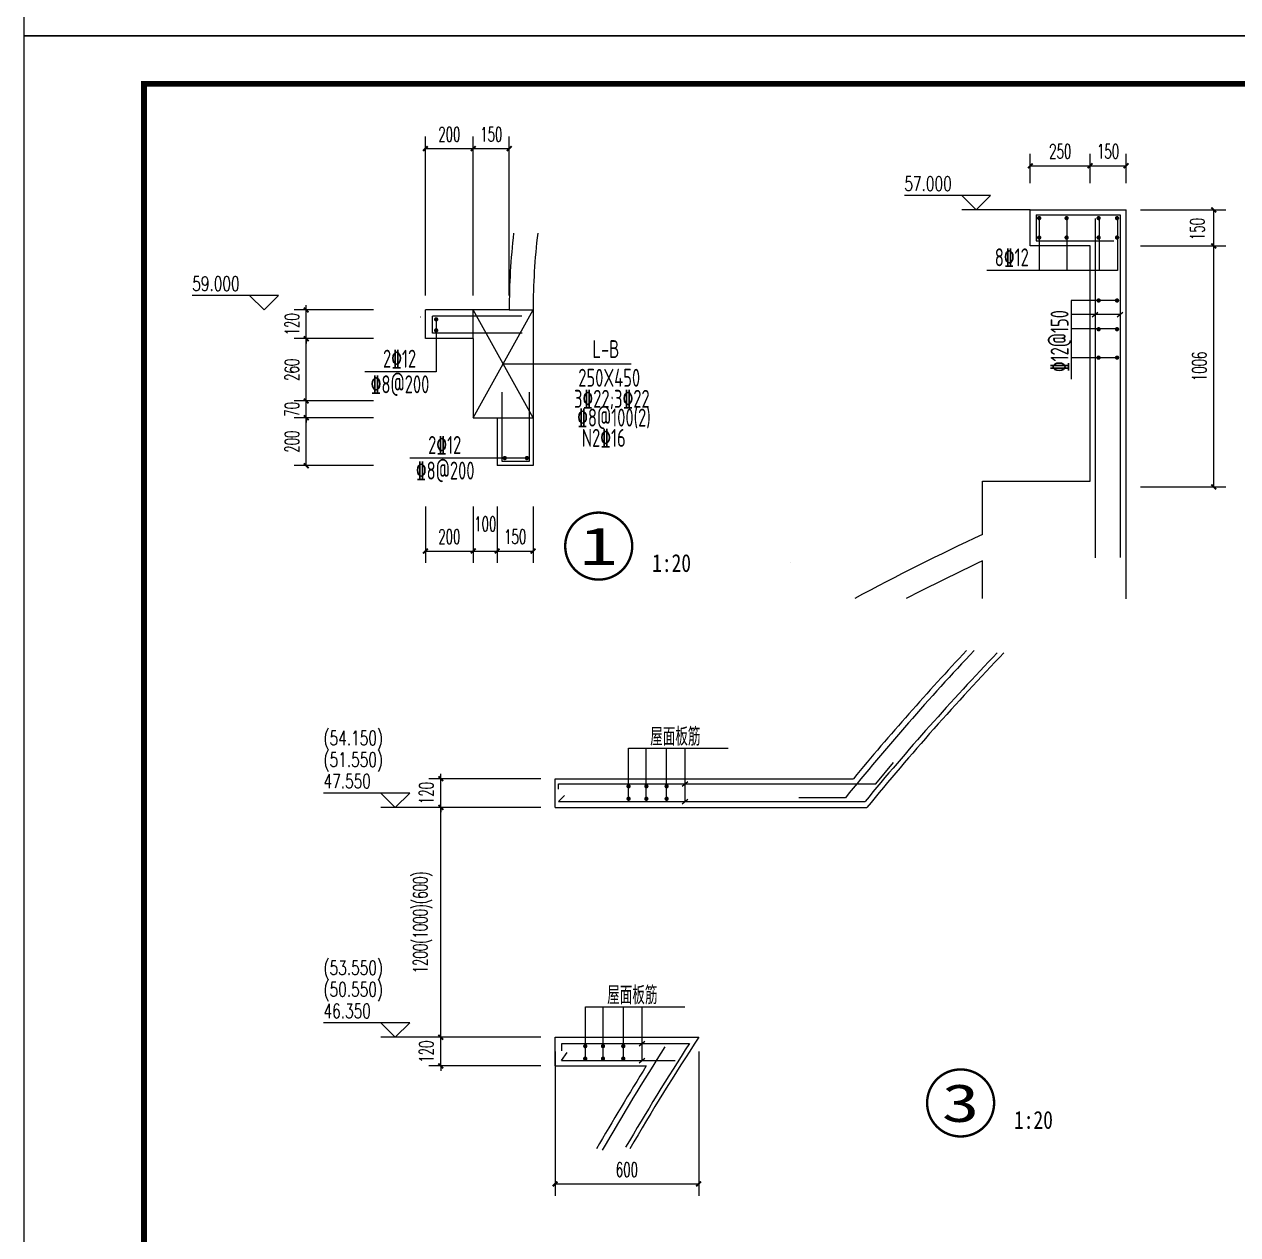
# Model space of a CAD drawing. Extents: x 0 to 125661, y -104936 to 8656.
# Drawn here: x 23731 to 28800, y -16888 to -11832 of the extents above; entities that cross this region are included whole.
import ezdxf
from ezdxf.enums import TextEntityAlignment as Align

# ---------------------------------------------------------------- set-up
doc = ezdxf.new("R2010")
doc.units = 0
doc.header["$LTSCALE"] = 800
doc.header["$MEASUREMENT"] = 0
doc.layers.get('0').update_dxf_attribs({"linetype": 'CONTINUOUS'})
doc.layers.get('Defpoints').update_dxf_attribs({"color": 1, "linetype": 'CONTINUOUS'})
for name, color, linetype in [('3-ban', 84, 'CONTINUOUS'), ('AXIS_TEXT', 7, 'CONTINUOUS'), ('DIM_ELEV', 3, 'CONTINUOUS'), ('DIM_IDEN', 3, 'CONTINUOUS'), ('PUB_DIM', 3, 'CONTINUOUS'), ('PUB_HATCH', 8, 'CONTINUOUS'), ('PUB_TEXT', 7, 'CONTINUOUS'), ('QIANG', 167, 'CONTINUOUS'), ('R', 1, 'CONTINUOUS'), ('WALL', 50, 'CONTINUOUS'), ('图框', 107, 'CONTINUOUS')]:
    doc.layers.add(name, color=color, linetype=linetype)
doc.styles.add('_TCH_DIM', font='SIMPLEX', dxfattribs={"bigfont": 'GBCBIG'})
doc.styles.add('DIM_FONT', font='SIMPLEX.shx', dxfattribs={"width": 0.6})
doc.styles.add('ht', font='SIMHEI.TTF')
doc.styles.add('TSSD_Rein', font='tssdeng.shx', dxfattribs={"width": 0.7, "bigfont": 'hztxt.shx'})
doc.styles.add('房间名称', font='SIMHEI.TTF', dxfattribs={"width": 0.8})
doc.dimstyles.new('DIMN20', dxfattribs={"dimscale": 0.2, "dimtxt": 300, "dimasz": 100, "dimexe": 250, "dimexo": 300, "dimgap": 150, "dimtad": 1, "dimdec": 0, "dimzin": 0, "dimdsep": 46, "dimtxsty": 'DIM_FONT', "dimblk": 'ARCHTICK', "dimcen": 0.09, "dimclrt": 7, "dimazin": 2, "dimtfac": 1, "dimtdec": 0, "dimtix": 1, "dimtmove": 2, "dimatfit": 3, "dimfxl": 0, "dimtolj": 1, "dimtzin": 0, "dimarcsym": 0})

# ---------------------------------------------------------------- blocks, each defined once
blk = doc.blocks.new('TJAD_TK_A1')
at = {"layer": '图框'}
for p, q in [((1341.38, 950.45), (500.38, 950.45)), ((500.38, 356.45), (500.38, 950.45)), ((500.38, 356.45), (1341.38, 356.45))]:
    blk.add_line(p, q, dxfattribs=at)
at = {"layer": '图框', "const_width": 1.2}
blk.add_lwpolyline([(1331.38, 940.45), (525.38, 940.45), (525.38, 366.45), (1331.38, 366.45)], close=True, dxfattribs=at)
blk = doc.blocks.new('_ArchTick')
at = {"color": 0, "linetype": 'ByBlock', "const_width": 0.4}
blk.add_lwpolyline([(-0.5, -0.5), (0.5, 0.5)], dxfattribs=at)
blk = doc.blocks.new('*D259')
at = {"layer": 'Defpoints', "color": 0}
for p in [(25606.4, -12350.8), (25406.4, -13024.8), (25606.4, -13024.8)]:
    blk.add_point(p, dxfattribs=at)
at = {"layer": 'PUB_DIM', "color": 0, "lineweight": -2}
for p, q in [((25406.4, -12964.8), (25406.4, -12300.8)), ((25606.4, -12964.8), (25606.4, -12300.8)), ((25406.4, -12350.8), (25606.4, -12350.8))]:
    blk.add_line(p, q, dxfattribs=at)
at = {"layer": 'PUB_DIM', "color": 0, "lineweight": -2, "xscale": 20, "yscale": 20, "zscale": 20, "rotation": 180}
blk.add_blockref('_ArchTick', (25406.4, -12350.8), dxfattribs=at)
at = {"layer": 'PUB_DIM', "color": 0, "lineweight": -2, "xscale": 20, "yscale": 20, "zscale": 20}
blk.add_blockref('_ArchTick', (25606.4, -12350.8), dxfattribs=at)
at = {"layer": 'PUB_DIM', "color": 7, "insert": (25506.4, -12290.8), "char_height": 60, "attachment_point": 5, "style": 'DIM_FONT'}
blk.add_mtext('\\A1;200', dxfattribs=at)
blk = doc.blocks.new('*D260')
at = {"layer": 'Defpoints', "color": 0}
for p in [(25756.4, -12350.8), (25606.4, -13024.8), (25756.4, -13024.8)]:
    blk.add_point(p, dxfattribs=at)
at = {"layer": 'PUB_DIM', "color": 0, "lineweight": -2}
for p, q in [((25606.4, -12964.8), (25606.4, -12300.8)), ((25756.4, -12964.8), (25756.4, -12300.8)), ((25606.4, -12350.8), (25756.4, -12350.8))]:
    blk.add_line(p, q, dxfattribs=at)
at = {"layer": 'PUB_DIM', "color": 0, "lineweight": -2, "xscale": 20, "yscale": 20, "zscale": 20, "rotation": 180}
blk.add_blockref('_ArchTick', (25606.4, -12350.8), dxfattribs=at)
at = {"layer": 'PUB_DIM', "color": 0, "lineweight": -2, "xscale": 20, "yscale": 20, "zscale": 20}
blk.add_blockref('_ArchTick', (25756.4, -12350.8), dxfattribs=at)
at = {"layer": 'PUB_DIM', "color": 7, "insert": (25681.4, -12290.8), "char_height": 60, "attachment_point": 5, "style": 'DIM_FONT'}
blk.add_mtext('\\A1;150', dxfattribs=at)
blk = doc.blocks.new('*D261')
at = {"layer": 'Defpoints', "color": 0}
for p in [(25948.1, -16062.9), (26548, -16062.9), (26548, -16675.7)]:
    blk.add_point(p, dxfattribs=at)
at = {"layer": 'PUB_DIM', "color": 0, "lineweight": -2}
for p, q in [((25948.1, -16122.9), (25948.1, -16725.7)), ((26548, -16122.9), (26548, -16725.7)), ((25948.1, -16675.7), (26548, -16675.7))]:
    blk.add_line(p, q, dxfattribs=at)
at = {"layer": 'PUB_DIM', "color": 0, "lineweight": -2, "xscale": 20, "yscale": 20, "zscale": 20, "rotation": 180}
blk.add_blockref('_ArchTick', (25948.1, -16675.7), dxfattribs=at)
at = {"layer": 'PUB_DIM', "color": 0, "lineweight": -2, "xscale": 20, "yscale": 20, "zscale": 20}
blk.add_blockref('_ArchTick', (26548, -16675.7), dxfattribs=at)
at = {"layer": 'PUB_DIM', "color": 7, "insert": (26248.1, -16615.7), "char_height": 60, "attachment_point": 5, "style": 'DIM_FONT'}
blk.add_mtext('\\A1;600', dxfattribs=at)
blk = doc.blocks.new('*D287')
at = {"layer": 'Defpoints', "color": 0}
for p in [(28333.2, -12422.7), (28183.2, -12555.1), (28333.2, -12555.1)]:
    blk.add_point(p, dxfattribs=at)
at = {"layer": 'PUB_DIM', "color": 0, "lineweight": -2}
for p, q in [((28183.2, -12495.1), (28183.2, -12372.7)), ((28333.2, -12495.1), (28333.2, -12372.7)), ((28183.2, -12422.7), (28333.2, -12422.7))]:
    blk.add_line(p, q, dxfattribs=at)
at = {"layer": 'PUB_DIM', "color": 0, "lineweight": -2, "xscale": 20, "yscale": 20, "zscale": 20, "rotation": 180}
blk.add_blockref('_ArchTick', (28183.2, -12422.7), dxfattribs=at)
at = {"layer": 'PUB_DIM', "color": 0, "lineweight": -2, "xscale": 20, "yscale": 20, "zscale": 20}
blk.add_blockref('_ArchTick', (28333.2, -12422.7), dxfattribs=at)
at = {"layer": 'PUB_DIM', "color": 7, "insert": (28258.2, -12362.7), "char_height": 60, "attachment_point": 5, "style": 'DIM_FONT'}
blk.add_mtext('\\A1;150', dxfattribs=at)
blk = doc.blocks.new('*D288')
at = {"layer": 'Defpoints', "color": 0}
for p in [(28183.2, -12422.7), (27933.2, -12555.1), (28183.2, -12555.1)]:
    blk.add_point(p, dxfattribs=at)
at = {"layer": 'PUB_DIM', "color": 0, "lineweight": -2}
for p, q in [((27933.2, -12495.1), (27933.2, -12372.7)), ((28183.2, -12495.1), (28183.2, -12372.7)), ((27933.2, -12422.7), (28183.2, -12422.7))]:
    blk.add_line(p, q, dxfattribs=at)
at = {"layer": 'PUB_DIM', "color": 0, "lineweight": -2, "xscale": 20, "yscale": 20, "zscale": 20, "rotation": 180}
blk.add_blockref('_ArchTick', (27933.2, -12422.7), dxfattribs=at)
at = {"layer": 'PUB_DIM', "color": 0, "lineweight": -2, "xscale": 20, "yscale": 20, "zscale": 20}
blk.add_blockref('_ArchTick', (28183.2, -12422.7), dxfattribs=at)
at = {"layer": 'PUB_DIM', "color": 7, "insert": (28058.2, -12362.7), "char_height": 60, "attachment_point": 5, "style": 'DIM_FONT'}
blk.add_mtext('\\A1;250', dxfattribs=at)
blk = doc.blocks.new('*D289')
at = {"layer": 'Defpoints', "color": 0}
for p in [(25406.4, -13786.1), (25606.4, -13786.1), (25606.4, -14031.8)]:
    blk.add_point(p, dxfattribs=at)
at = {"layer": 'PUB_DIM', "color": 0, "lineweight": -2}
for p, q in [((25406.4, -13846.1), (25406.4, -14081.8)), ((25606.4, -13846.1), (25606.4, -14081.8)), ((25406.4, -14031.8), (25606.4, -14031.8))]:
    blk.add_line(p, q, dxfattribs=at)
at = {"layer": 'PUB_DIM', "color": 0, "lineweight": -2, "xscale": 20, "yscale": 20, "zscale": 20, "rotation": 180}
blk.add_blockref('_ArchTick', (25406.4, -14031.8), dxfattribs=at)
at = {"layer": 'PUB_DIM', "color": 0, "lineweight": -2, "xscale": 20, "yscale": 20, "zscale": 20}
blk.add_blockref('_ArchTick', (25606.4, -14031.8), dxfattribs=at)
at = {"layer": 'PUB_DIM', "color": 7, "insert": (25506.4, -13971.8), "char_height": 60, "attachment_point": 5, "style": 'DIM_FONT'}
blk.add_mtext('\\A1;200', dxfattribs=at)
blk = doc.blocks.new('*D290')
at = {"layer": 'Defpoints', "color": 0}
for p in [(25606.4, -13786.1), (25706.4, -13786.1), (25706.4, -14031.8)]:
    blk.add_point(p, dxfattribs=at)
at = {"layer": 'PUB_DIM', "color": 0, "lineweight": -2}
for p, q in [((25606.4, -13846.1), (25606.4, -14081.8)), ((25706.4, -13846.1), (25706.4, -14081.8)), ((25606.4, -14031.8), (25706.4, -14031.8))]:
    blk.add_line(p, q, dxfattribs=at)
at = {"layer": 'PUB_DIM', "color": 0, "lineweight": -2, "xscale": 20, "yscale": 20, "zscale": 20, "rotation": 180}
blk.add_blockref('_ArchTick', (25606.4, -14031.8), dxfattribs=at)
at = {"layer": 'PUB_DIM', "color": 0, "lineweight": -2, "xscale": 20, "yscale": 20, "zscale": 20}
blk.add_blockref('_ArchTick', (25706.4, -14031.8), dxfattribs=at)
at = {"layer": 'PUB_DIM', "color": 7, "insert": (25656.4, -13918.3), "char_height": 60, "attachment_point": 5, "style": 'DIM_FONT'}
blk.add_mtext('\\A1;100', dxfattribs=at)
blk = doc.blocks.new('*D291')
at = {"layer": 'Defpoints', "color": 0}
for p in [(25706.4, -13786.1), (25856.4, -13786.1), (25856.4, -14031.8)]:
    blk.add_point(p, dxfattribs=at)
at = {"layer": 'PUB_DIM', "color": 0, "lineweight": -2}
for p, q in [((25706.4, -13846.1), (25706.4, -14081.8)), ((25856.4, -13846.1), (25856.4, -14081.8)), ((25706.4, -14031.8), (25856.4, -14031.8))]:
    blk.add_line(p, q, dxfattribs=at)
at = {"layer": 'PUB_DIM', "color": 0, "lineweight": -2, "xscale": 20, "yscale": 20, "zscale": 20, "rotation": 180}
blk.add_blockref('_ArchTick', (25706.4, -14031.8), dxfattribs=at)
at = {"layer": 'PUB_DIM', "color": 0, "lineweight": -2, "xscale": 20, "yscale": 20, "zscale": 20}
blk.add_blockref('_ArchTick', (25856.4, -14031.8), dxfattribs=at)
at = {"layer": 'PUB_DIM', "color": 7, "insert": (25781.4, -13971.8), "char_height": 60, "attachment_point": 5, "style": 'DIM_FONT'}
blk.add_mtext('\\A1;150', dxfattribs=at)
blk = doc.blocks.new('*D292')
at = {"layer": 'Defpoints', "color": 0}
for p in [(24908.6, -13475), (25249.4, -13475), (25249.4, -13675.3)]:
    blk.add_point(p, dxfattribs=at)
at = {"layer": 'PUB_DIM', "color": 0, "lineweight": -2}
for p, q in [((25189.4, -13475), (24858.6, -13475)), ((24908.6, -13675.3), (24908.6, -13475)), ((25189.4, -13675.3), (24858.6, -13675.3))]:
    blk.add_line(p, q, dxfattribs=at)
at = {"layer": 'PUB_DIM', "color": 0, "lineweight": -2, "xscale": 20, "yscale": 20, "zscale": 20}
for p, rotation in [((24908.6, -13475), 90), ((24908.6, -13675.3), 270)]:
    blk.add_blockref('_ArchTick', p, dxfattribs=dict(at, rotation=rotation))
at = {"layer": 'PUB_DIM', "color": 7, "insert": (24848.6, -13575.1), "char_height": 60, "attachment_point": 5, "rotation": 90, "style": 'DIM_FONT'}
blk.add_mtext('\\A1;200', dxfattribs=at)
blk = doc.blocks.new('*D293')
at = {"layer": 'Defpoints', "color": 0}
for p in [(24908.6, -13405), (25249.4, -13405), (25249.4, -13475)]:
    blk.add_point(p, dxfattribs=at)
at = {"layer": 'PUB_DIM', "color": 0, "lineweight": -2}
for p, q in [((25189.4, -13405), (24858.6, -13405)), ((24908.6, -13405), (24908.6, -13385)), ((24908.6, -13475), (24908.6, -13405)), ((25189.4, -13475), (24858.6, -13475)), ((24908.6, -13475), (24908.6, -13495))]:
    blk.add_line(p, q, dxfattribs=at)
at = {"layer": 'PUB_DIM', "color": 0, "lineweight": -2, "xscale": 20, "yscale": 20, "zscale": 20}
for p, rotation in [((24908.6, -13405), 270), ((24908.6, -13475), 90)]:
    blk.add_blockref('_ArchTick', p, dxfattribs=dict(at, rotation=rotation))
at = {"layer": 'PUB_DIM', "color": 7, "insert": (24848.6, -13440), "char_height": 60, "attachment_point": 5, "rotation": 90, "style": 'DIM_FONT'}
blk.add_mtext('\\A1;70', dxfattribs=at)
blk = doc.blocks.new('*D294')
at = {"layer": 'Defpoints', "color": 0}
for p in [(24908.6, -13144.8), (25249.4, -13144.8), (25249.4, -13405)]:
    blk.add_point(p, dxfattribs=at)
at = {"layer": 'PUB_DIM', "color": 0, "lineweight": -2}
for p, q in [((25189.4, -13144.8), (24858.6, -13144.8)), ((24908.6, -13405), (24908.6, -13144.8)), ((25189.4, -13405), (24858.6, -13405))]:
    blk.add_line(p, q, dxfattribs=at)
at = {"layer": 'PUB_DIM', "color": 0, "lineweight": -2, "xscale": 20, "yscale": 20, "zscale": 20}
for p, rotation in [((24908.6, -13144.8), 90), ((24908.6, -13405), 270)]:
    blk.add_blockref('_ArchTick', p, dxfattribs=dict(at, rotation=rotation))
at = {"layer": 'PUB_DIM', "color": 7, "insert": (24848.6, -13274.9), "char_height": 60, "attachment_point": 5, "rotation": 90, "style": 'DIM_FONT'}
blk.add_mtext('\\A1;260', dxfattribs=at)
blk = doc.blocks.new('*D295')
at = {"layer": 'Defpoints', "color": 0}
for p in [(24908.6, -13024.8), (25249.4, -13024.8), (25249.4, -13144.8)]:
    blk.add_point(p, dxfattribs=at)
at = {"layer": 'PUB_DIM', "color": 0, "lineweight": -2}
for p, q in [((25189.4, -13024.8), (24858.6, -13024.8)), ((24908.6, -13024.8), (24908.6, -13004.8)), ((24908.6, -13144.8), (24908.6, -13024.8)), ((25189.4, -13144.8), (24858.6, -13144.8)), ((24908.6, -13144.8), (24908.6, -13164.8))]:
    blk.add_line(p, q, dxfattribs=at)
at = {"layer": 'PUB_DIM', "color": 0, "lineweight": -2, "xscale": 20, "yscale": 20, "zscale": 20}
for p, rotation in [((24908.6, -13024.8), 270), ((24908.6, -13144.8), 90)]:
    blk.add_blockref('_ArchTick', p, dxfattribs=dict(at, rotation=rotation))
at = {"layer": 'PUB_DIM', "color": 7, "insert": (24848.6, -13084.8), "char_height": 60, "attachment_point": 5, "rotation": 90, "style": 'DIM_FONT'}
blk.add_mtext('\\A1;120', dxfattribs=at)
blk = doc.blocks.new('*D319')
at = {"layer": '3-ban', "color": 0, "lineweight": -2}
for p, q in [((25888.1, -14982.9), (25420.7, -14982.9)), ((25470.7, -14982.9), (25470.7, -14962.9)), ((25470.7, -15102.9), (25470.7, -14982.9)), ((25888.1, -15102.9), (25420.7, -15102.9)), ((25470.7, -15102.9), (25470.7, -15122.9))]:
    blk.add_line(p, q, dxfattribs=at)
at = {"layer": 'Defpoints', "color": 0}
for p in [(25470.7, -14982.9), (25948.1, -14982.9), (25948.1, -15102.9)]:
    blk.add_point(p, dxfattribs=at)
at = {"layer": '3-ban', "color": 0, "lineweight": -2, "xscale": 20, "yscale": 20, "zscale": 20}
for p, rotation in [((25470.7, -14982.9), 270), ((25470.7, -15102.9), 90)]:
    blk.add_blockref('_ArchTick', p, dxfattribs=dict(at, rotation=rotation))
at = {"layer": '3-ban', "color": 7, "insert": (25410.7, -15042.9), "char_height": 60, "attachment_point": 5, "rotation": 90, "style": 'DIM_FONT'}
blk.add_mtext('\\A1;120', dxfattribs=at)
blk = doc.blocks.new('*D320')
at = {"layer": '3-ban', "color": 0, "lineweight": -2}
for p, q in [((25888.1, -15102.9), (25420.7, -15102.9)), ((25470.7, -16062.9), (25470.7, -15102.9)), ((25888.1, -16062.9), (25420.7, -16062.9))]:
    blk.add_line(p, q, dxfattribs=at)
at = {"layer": 'Defpoints', "color": 0}
for p in [(25470.7, -15102.9), (25948.1, -15102.9), (25948.1, -16062.9)]:
    blk.add_point(p, dxfattribs=at)
at = {"layer": '3-ban', "color": 0, "lineweight": -2, "xscale": 20, "yscale": 20, "zscale": 20}
for p, rotation in [((25470.7, -15102.9), 90), ((25470.7, -16062.9), 270)]:
    blk.add_blockref('_ArchTick', p, dxfattribs=dict(at, rotation=rotation))
at = {"layer": '3-ban', "color": 7, "insert": (25395, -15582.9), "char_height": 60, "attachment_point": 5, "rotation": 90, "style": 'DIM_FONT'}
blk.add_mtext('\\A1;1200(1000)(600)', dxfattribs=at)
blk = doc.blocks.new('*D321')
at = {"layer": '3-ban', "color": 0, "lineweight": -2}
for p, q in [((25888.1, -16062.9), (25420.7, -16062.9)), ((25470.7, -16062.9), (25470.7, -16042.9)), ((25470.7, -16182.9), (25470.7, -16062.9)), ((25888.1, -16182.9), (25420.7, -16182.9)), ((25470.7, -16182.9), (25470.7, -16202.9))]:
    blk.add_line(p, q, dxfattribs=at)
at = {"layer": 'Defpoints', "color": 0}
for p in [(25470.7, -16062.9), (25948.1, -16062.9), (25948.1, -16182.9)]:
    blk.add_point(p, dxfattribs=at)
at = {"layer": '3-ban', "color": 0, "lineweight": -2, "xscale": 20, "yscale": 20, "zscale": 20}
for p, rotation in [((25470.7, -16062.9), 270), ((25470.7, -16182.9), 90)]:
    blk.add_blockref('_ArchTick', p, dxfattribs=dict(at, rotation=rotation))
at = {"layer": '3-ban', "color": 7, "insert": (25410.7, -16122.9), "char_height": 60, "attachment_point": 5, "rotation": 90, "style": 'DIM_FONT'}
blk.add_mtext('\\A1;120', dxfattribs=at)
blk = doc.blocks.new('*D322')
at = {"layer": 'Defpoints', "color": 0}
for p in [(28333.2, -12607.1), (28699.6, -12607.1), (28333.2, -12757.1)]:
    blk.add_point(p, dxfattribs=at)
at = {"layer": 'PUB_DIM', "color": 0, "lineweight": -2}
for p, q in [((28393.2, -12607.1), (28749.6, -12607.1)), ((28699.6, -12757.1), (28699.6, -12607.1)), ((28393.2, -12757.1), (28749.6, -12757.1))]:
    blk.add_line(p, q, dxfattribs=at)
at = {"layer": 'PUB_DIM', "color": 0, "lineweight": -2, "xscale": 20, "yscale": 20, "zscale": 20}
for p, rotation in [((28699.6, -12607.1), 90), ((28699.6, -12757.1), 270)]:
    blk.add_blockref('_ArchTick', p, dxfattribs=dict(at, rotation=rotation))
at = {"layer": 'PUB_DIM', "color": 7, "insert": (28630.6, -12687.1), "char_height": 60, "attachment_point": 5, "rotation": 90, "style": 'DIM_FONT'}
blk.add_mtext('\\A1;150', dxfattribs=at)
blk = doc.blocks.new('*D323')
at = {"layer": 'Defpoints', "color": 0}
for p in [(28333.2, -12757.1), (28699.6, -12757.1), (28333.2, -13763.6)]:
    blk.add_point(p, dxfattribs=at)
at = {"layer": 'PUB_DIM', "color": 0, "lineweight": -2}
for p, q in [((28393.2, -12757.1), (28749.6, -12757.1)), ((28699.6, -13763.6), (28699.6, -12757.1)), ((28393.2, -13763.6), (28749.6, -13763.6))]:
    blk.add_line(p, q, dxfattribs=at)
at = {"layer": 'PUB_DIM', "color": 0, "lineweight": -2, "xscale": 20, "yscale": 20, "zscale": 20}
for p, rotation in [((28699.6, -12757.1), 90), ((28699.6, -13763.6), 270)]:
    blk.add_blockref('_ArchTick', p, dxfattribs=dict(at, rotation=rotation))
at = {"layer": 'PUB_DIM', "color": 7, "insert": (28639.6, -13260.4), "char_height": 60, "attachment_point": 5, "rotation": 90, "style": 'DIM_FONT'}
blk.add_mtext('\\A1;1006', dxfattribs=at)

msp = doc.modelspace()

# ---------------------------------------------------------------- linework, layer by layer
at = {"layer": '3-ban'}
for p, q in [((27970.3, -12641.3), (27970.3, -12859.6)), ((28085.4, -12641.3), (28085.4, -12859.6)), ((28221.3, -12641.3), (28221.3, -12859.6)), ((28296.8, -12641.3), (28296.8, -12859.6)), ((28296.8, -12859.6), (27751.9, -12859.6)), ((25856.4, -13475), (25606.4, -13024.8)), ((25606.4, -13144.8), (25606.4, -13024.8)), ((25606.4, -13475), (25856.4, -13025)), ((25756.4, -13024.8), (25856.4, -13025)), ((28295.6, -12985.4), (28104.3, -12985.4)), ((28104.3, -12985.4), (28104.3, -13313.6)), ((25451.4, -13059.8), (25451.4, -13283.2)), ((28308.2, -13044), (28104.3, -13044)), ((28295.6, -13103.2), (28104.3, -13103.2)), ((28295.6, -13224.2), (28104.3, -13224.2)), ((25731.4, -13250), (26265.5, -13250)), ((25451.4, -13283.2), (25152.8, -13283.2)), ((25706.4, -13475), (25856.4, -13475)), ((25834.7, -13643.6), (25341.4, -13643.6)), ((26254.2, -14855.7), (26670.5, -14855.7)), ((26254.2, -15066.7), (26254.2, -14855.7)), ((26329.1, -15066.7), (26329.1, -14855.7)), ((26414.1, -15066.7), (26414.1, -14855.7)), ((26491.1, -15078.4), (26491.1, -14855.7)), ((26074.5, -15935.7), (26490.8, -15935.7)), ((26074.5, -16146.7), (26074.5, -15935.7)), ((26149.4, -16146.7), (26149.4, -15935.7)), ((26234.5, -16146.7), (26234.5, -15935.7)), ((26311.4, -16159.7), (26311.4, -15935.7))]:
    msp.add_line(p, q, dxfattribs=at)
at = {"layer": 'DIM_ELEV'}
for p, q in [((27767.1, -12547.1), (27407.1, -12547.1)), ((27707.1, -12607.1), (27647.1, -12547.1)), ((27707.1, -12607.1), (27767.1, -12547.1)), ((27933.2, -12607.1), (27647.1, -12607.1)), ((24792.3, -12964.8), (24432.3, -12964.8)), ((24732.3, -13024.8), (24672.3, -12964.8)), ((24732.3, -13024.8), (24792.3, -12964.8)), ((25340.7, -15042.9), (24980.7, -15042.9)), ((25280.7, -15102.9), (25220.7, -15042.9)), ((25280.7, -15102.9), (25340.7, -15042.9)), ((25420.7, -15102.9), (25220.7, -15102.9)), ((25340.7, -16002.9), (24980.7, -16002.9)), ((25280.7, -16062.9), (25220.7, -16002.9)), ((25280.7, -16062.9), (25340.7, -16002.9)), ((25420.7, -16062.9), (25220.7, -16062.9))]:
    msp.add_line(p, q, dxfattribs=at)
at = {"layer": 'DIM_IDEN', "color": 0, "const_width": 10}
for points in [[(26270.4, -14011.3, 1), (25990.4, -14011.3, 1)], [(27782.1, -16337.4, 1), (27502.1, -16337.4, 1)]]:
    msp.add_lwpolyline(points, format="xyb", close=True, dxfattribs=at)
at = {"layer": 'PUB_HATCH'}
msp.add_lwpolyline([(25386.4, -13054.8), (25385, -13054.8)], dxfattribs=at)
at = {"layer": 'QIANG'}
msp.add_lwpolyline([(26930.6, -14080.7), (26930.6, -14080.7)], dxfattribs=at)
at = {"layer": 'R'}
for p, q in [((25809.5, -13051.4), (25436, -13051.4)), ((25436, -13121.4), (25436, -13051.4)), ((28192.1, -13053.5), (28215.2, -13034.4)), ((28296.6, -13053.5), (28319.7, -13034.4)), ((25811, -13121.4), (25436, -13121.4)), ((27287.6, -15003.9), (27361.7, -14915.5)), ((26479.6, -15013.5), (26502.7, -14994.4)), ((25962.4, -15078.4), (25987.6, -15052.8)), ((25962.6, -15003.9), (27287.6, -15003.9)), ((25962.6, -15027), (25962.6, -15003.9)), ((25962.4, -15078.4), (27243, -15078.4)), ((26479.6, -15087.9), (26502.7, -15068.8)), ((27160.8, -15062.2), (26966.9, -15062.2)), ((25976.8, -16089.4), (26509.2, -16089.4)), ((25976.8, -16120.2), (25976.8, -16089.4)), ((26299.9, -16099), (26323, -16079.9)), ((25974.7, -16159.7), (25998.4, -16126.7)), ((25974.7, -16159.7), (26449.1, -16159.7)), ((26299.9, -16169.3), (26323, -16150.2))]:
    msp.add_line(p, q, dxfattribs=at)
for points in [[(27957.4, -12628.2), (28308.2, -12628.2), (28308.2, -14058.7)], [(27957.4, -12628.2), (27957.4, -12736.4), (28282.3, -12736.4)], [(28203.7, -12643.5), (28203.7, -14060.6)], [(25725.4, -13368.3), (25725.4, -13657.1), (25841.2, -13657.1), (25841.2, -13367.7)]]:
    msp.add_lwpolyline(points, dxfattribs=at)
at = {"layer": 'R', "const_width": 9}
for points in [[(27974.8, -12641.3, -1), (27965.8, -12641.3, -1)], [(28089.3, -12641.3, -1), (28080.3, -12641.3, -1)], [(28223, -12641.3, -1), (28214, -12641.3, -1)], [(28300.1, -12641.3, -1), (28291.1, -12641.3, -1)], [(27974.8, -12722.5, -1), (27965.8, -12722.5, -1)], [(28089.3, -12722.5, -1), (28080.3, -12722.5, -1)], [(28223, -12722.5, -1), (28214, -12722.5, -1)], [(28300.1, -12722.5, -1), (28291.1, -12722.5, -1)], [(28223, -12985.4, -1), (28214, -12985.4, -1)], [(28300.1, -12985.4, -1), (28291.1, -12985.4, -1)], [(25455.9, -13064.3, -1), (25446.9, -13064.3, -1)], [(25455.9, -13110.2, -1), (25446.9, -13110.2, -1)], [(28223, -13105.4, -1), (28214, -13105.4, -1)], [(28300.1, -13105.4, -1), (28291.1, -13105.4, -1)], [(28223, -13224.1, -1), (28214, -13224.1, -1)], [(28300.1, -13224.1, -1), (28291.1, -13224.1, -1)], [(25742.4, -13643.6, -1), (25733.4, -13643.6, -1)], [(25834.7, -13643.6, -1), (25825.7, -13643.6, -1)], [(26259.6, -15014.6, -1), (26250.6, -15014.6, -1)], [(26333.9, -15014.6, -1), (26324.9, -15014.6, -1)], [(26418.6, -15014.6, -1), (26409.6, -15014.6, -1)], [(26259.6, -15066.7, -1), (26250.6, -15066.7, -1)], [(26333.9, -15066.7, -1), (26324.9, -15066.7, -1)], [(26418.6, -15066.7, -1), (26409.6, -15066.7, -1)], [(26078.5, -16100.2, -1), (26069.5, -16100.2, -1)], [(26152.8, -16100.2, -1), (26143.8, -16100.2, -1)], [(26237.5, -16100.2, -1), (26228.5, -16100.2, -1)], [(26078.5, -16152.3, -1), (26069.5, -16152.3, -1)], [(26152.8, -16152.3, -1), (26143.8, -16152.3, -1)], [(26237.5, -16152.3, -1), (26228.5, -16152.3, -1)]]:
    msp.add_lwpolyline(points, format="xyb", close=True, dxfattribs=at)
at = {"layer": 'R'}
for centre, radius, start, end in [((35817.9, -22090), 11150.5, 136.73447, 140.93028), ((35758.2, -22090), 11030.5, 136.21505, 140.53093), ((35810.3, -22095.2), 11150.5, 147.49501, 150.08567), ((35769.2, -22083.2), 11030.5, 147.08605, 149.72639)]:
    msp.add_arc(centre, radius, start, end, dxfattribs=at)
at = {"layer": 'WALL'}
for p, q in [((27933.2, -12607.1), (28333.2, -12607.1)), ((27933.2, -12757.1), (27933.2, -12607.1)), ((28333.2, -14231), (28333.2, -12607.1)), ((28183.2, -12757.1), (27933.2, -12757.1)), ((28183.2, -13739.6), (28183.2, -12757.1)), ((25756.4, -13024.8), (25406.4, -13024.8)), ((25406.4, -13144.8), (25406.4, -13024.8)), ((25856.4, -13025), (25856.4, -13405)), ((25606.4, -13144.8), (25406.4, -13144.8)), ((25606.4, -13144.8), (25606.4, -13475)), ((25856.4, -13405), (25856.4, -13475)), ((25606.4, -13475), (25706.4, -13475)), ((25706.4, -13475), (25706.4, -13675.3)), ((25856.4, -13475), (25856.4, -13675.3)), ((25856.4, -13675.3), (25706.4, -13675.3)), ((27733.2, -13739.6), (28183.2, -13739.6)), ((27733.2, -13962.5), (27733.2, -13739.6)), ((27733.2, -14230), (27733.2, -14073)), ((25948.1, -14982.9), (27194.3, -14982.9)), ((25948.1, -15102.9), (25948.1, -14982.9)), ((25948.1, -15102.9), (27250.9, -15102.9)), ((25948.1, -16062.9), (26548, -16062.9)), ((25948.1, -16182.9), (25948.1, -16062.9)), ((25948.1, -16182.9), (26329, -16182.9))]:
    msp.add_line(p, q, dxfattribs=at)
for centre, radius, start, end in [((28556.4, -13024.8), 2800, 173.4239, 180), ((28556.4, -13024.8), 2700, 173.1792, 180), ((32463.7, -24059.8), 11150.5, 115.10278, 118.16899), ((32463.7, -24059.8), 11050.5, 115.34593, 117.18493), ((35786.3, -22090), 11150.5, 136.73447, 140.40319), ((35786.3, -22090), 11030.5, 136.21505, 140.6959), ((35786.3, -22090), 11030.5, 146.87926, 149.72639), ((35786.3, -22090), 11150.5, 148.01056, 150.08567)]:
    msp.add_arc(centre, radius, start, end, dxfattribs=at)

# ---------------------------------------------------------------- block references
at = {"layer": '图框', "xscale": 20, "yscale": 20, "zscale": 20}
for p in [(13723.2, -19009), (13723.2, -30889)]:
    msp.add_blockref('TJAD_TK_A1', p, dxfattribs=at)

# ---------------------------------------------------------------- texts
at = {"layer": '3-ban', "style": 'TSSD_Rein', "width": 0.7}
for s, p in [('8%%13212', (27855.9, -12804.9)), ('L-B', (26160.3, -13188.2)), ('2%%13212', (25298.5, -13228.5)), ('250X450', (26174.3, -13308)), ('%%1328@200', (25300.4, -13335)), ('3%%13222;3%%13222', (26185.2, -13398.8)), ('%%1328@100(2)', (26194, -13474)), ('N2%%13216', (26151.4, -13559.1)), ('2%%13212', (25487.2, -13588.9)), ('%%1328@200', (25489, -13695.4)), ('屋面板筋', (26450.5, -14803.5)), ('屋面板筋', (26270.9, -15883.5))]:
    msp.add_text(s, height=75, dxfattribs=at).set_placement(p, align=Align.MIDDLE)
msp.add_text('%%13212@150', height=75, rotation=90, dxfattribs=at).set_placement((28054.9, -13155.1), align=Align.MIDDLE)
at = {"layer": 'AXIS_TEXT', "color": 0, "style": 'ht', "width": 1.382813}
for s, p, p2 in [('1', (26051.2, -14090.5), (26209.6, -14090.5)), ('3', (27562.9, -16416.6), (27721.3, -16416.6))]:
    msp.add_text(s, height=158.4, dxfattribs=at).set_placement(p, p2, align=Align.FIT)
at = {"layer": 'PUB_TEXT'}
for s, height, style, width, p in [('57.000', 59.5, '_TCH_DIM', 0.705882, (27407.1, -12527.1)), ('59.000', 59.5, '_TCH_DIM', 0.705882, (24432.3, -12944.8)), ('1:20', 74.68, '房间名称', 0.8, (26353.5, -14119.3)), ('(54.150)', 59.5, '_TCH_DIM', 0.705882, (24980.7, -14842.9)), ('(51.550)', 59.5, '_TCH_DIM', 0.705882, (24980.7, -14932.9)), ('47.550', 59.5, '_TCH_DIM', 0.705882, (24980.7, -15022.9)), ('(53.550)', 59.5, '_TCH_DIM', 0.705882, (24980.7, -15802.9)), ('(50.550)', 59.5, '_TCH_DIM', 0.705882, (24980.7, -15892.9)), ('46.350', 59.5, '_TCH_DIM', 0.705882, (24980.7, -15982.9)), ('1:20', 74.68, '房间名称', 0.8, (27865.2, -16445.5))]:
    msp.add_text(s, height=height, dxfattribs=dict(at, style=style, width=width)).set_placement(p)

# ---------------------------------------------------------------- dimensions: what is measured, and where the dimension line sits
at = {"layer": '3-ban'}
for p1, p2, picture, middle in [((25948.1, -15102.9), (25948.1, -14982.9), '*D319', (25410.7, -15042.9)), ((25948.1, -16182.9), (25948.1, -16062.9), '*D321', (25410.7, -16122.9))]:
    dim = msp.add_aligned_dim(p1=p1, p2=p2, distance=477.4, dimstyle='DIMN20', dxfattribs=at)
    dim.commit()
    dim.dimension.update_dxf_attribs({"geometry": picture, "text_midpoint": middle})
dim = msp.add_aligned_dim(p1=(25948.1, -16062.9), p2=(25948.1, -15102.9), distance=477.4, text='1200(1000)(600)', dimstyle='DIMN20', dxfattribs=at)
dim.commit()
dim.dimension.update_dxf_attribs({"geometry": '*D320', "text_midpoint": (25395, -15582.9)})
at = {"layer": 'PUB_DIM'}
for p1, p2, distance, picture, middle in [((25406.4, -13024.8), (25606.4, -13024.8), 674, '*D259', (25506.4, -12290.8)), ((25606.4, -13024.8), (25756.4, -13024.8), 674, '*D260', (25681.4, -12290.8)), ((27933.2, -12555.1), (28183.2, -12555.1), 132.4, '*D288', (28058.2, -12362.7)), ((28183.2, -12555.1), (28333.2, -12555.1), 132.4, '*D287', (28258.2, -12362.7)), ((28333.1744, -13763.6228), (28333.1744, -12757.1469), -366.4148, '*D323', (28639.5892, -13260.3848)), ((25249.4, -13144.8), (25249.4, -13024.8), 340.8, '*D295', (24848.6, -13084.8)), ((25249.4, -13405), (25249.4, -13144.8), 340.8, '*D294', (24848.6, -13274.9)), ((25249.4, -13475), (25249.4, -13405), 340.8, '*D293', (24848.6, -13440)), ((25249.4, -13675.3), (25249.4, -13475), 340.8, '*D292', (24848.6, -13575.1)), ((25406.4, -13786.1), (25606.4, -13786.1), -245.7, '*D289', (25506.4, -13971.8)), ((25706.4, -13786.1), (25856.4, -13786.1), -245.7, '*D291', (25781.4, -13971.8)), ((25948.1, -16062.9), (26548, -16062.9), -612.8, '*D261', (26248.1, -16615.7))]:
    dim = msp.add_aligned_dim(p1=p1, p2=p2, distance=distance, dimstyle='DIMN20', dxfattribs=at)
    dim.commit()
    dim.dimension.update_dxf_attribs({"geometry": picture, "text_midpoint": middle})
for base, p1, p2, angle, picture, middle in [((28699.6, -12607.1), (28333.2, -12757.1), (28333.2, -12607.1), 90, '*D322', (28630.6, -12687.1)), ((25706.4, -14031.8), (25606.4, -13786.1), (25706.4, -13786.1), 0, '*D290', (25656.4, -13918.3))]:
    dim = msp.add_linear_dim(base=base, p1=p1, p2=p2, angle=angle, dimstyle='DIMN20', dxfattribs=at)
    dim.commit()
    dim.dimension.update_dxf_attribs({"geometry": picture, "text_midpoint": middle, "dimtype": 161})

doc.saveas('drawing.dxf')
